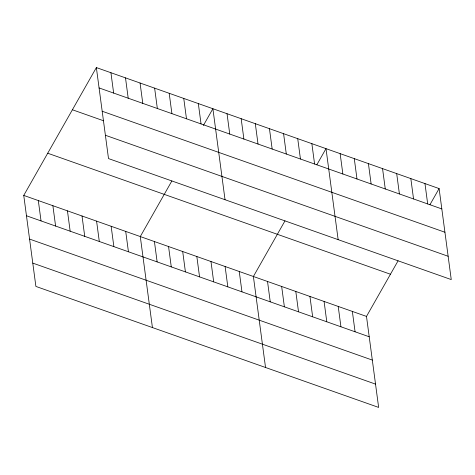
<?xml version="1.0" encoding="UTF-8"?>
<svg xmlns="http://www.w3.org/2000/svg" width="475" height="475" viewBox="0 0 475 475"><rect width="100%" height="100%" fill="white"/><g stroke="black" fill="none" stroke-linecap="round" stroke-linejoin="round"><path stroke-width="0.71" d="M398.08 260.805L366.492 316.415L378.64 407.419L35.892 286.425L23.75 195.421L96.36 67.581L439.108 188.575L451.25 279.579L108.508 158.585L96.36 67.581M171.867 180.945L140.285 236.556L152.428 327.566M203.383 125.465L212.895 108.716L225.037 199.726M284.976 220.875L253.389 276.486L265.531 367.49M316.837 164.777L326.004 148.645L338.147 239.655M429.946 204.707L439.108 188.575M99.079 87.928L441.821 208.929M102.19 111.245L444.933 232.245M72.402 109.767L103.615 120.787M105.397 135.268L448.139 256.268M47.714 153.229L390.456 274.229M23.75 195.421L366.492 316.415M26.463 215.769L369.212 336.769M29.575 239.085L372.323 360.086M32.781 263.108L375.529 384.109M424.971 183.582L427.684 203.935M410.833 178.594L413.547 198.948M396.69 173.601L399.41 193.954M382.553 168.613L385.272 188.967M368.416 163.62L371.129 183.973M354.279 158.626L356.992 178.98M340.142 153.639L342.855 173.993M352.355 311.422L355.074 331.776M338.218 306.434L340.931 326.788M311.861 143.658L314.581 164.006M324.081 301.441L326.794 321.795M297.724 138.664L300.443 159.018M309.943 296.453L312.657 316.801M283.587 133.671L286.3 154.025M295.806 291.46L298.52 311.814M269.45 128.683L272.163 149.037M281.663 286.467L284.382 306.82M255.312 123.69L258.026 144.044M267.526 281.479L270.245 301.833M241.169 118.702L243.889 139.05M227.032 113.709L229.752 134.063M239.252 271.498L241.965 291.846M225.114 266.505L227.828 286.858M198.33 103.574L201.044 123.927M210.977 261.511L213.691 281.865M183.76 98.432L186.479 118.786M196.834 256.524L199.553 276.877M169.195 93.29L171.908 113.644M182.697 251.53L185.416 271.884M154.63 88.148L157.344 108.502M168.56 246.543L171.273 266.891M140.06 83.006L142.779 103.36M154.422 241.549L157.136 261.903M125.495 77.864L128.208 98.218M110.93 72.722L113.644 93.076M125.715 231.414L128.434 251.768M111.15 226.272L113.863 246.626M96.585 221.13L99.299 241.484M82.015 215.988L84.734 236.342M67.45 210.847L70.163 231.2M52.885 205.705L55.599 226.058M38.315 200.563L41.034 220.917"/></g></svg>
